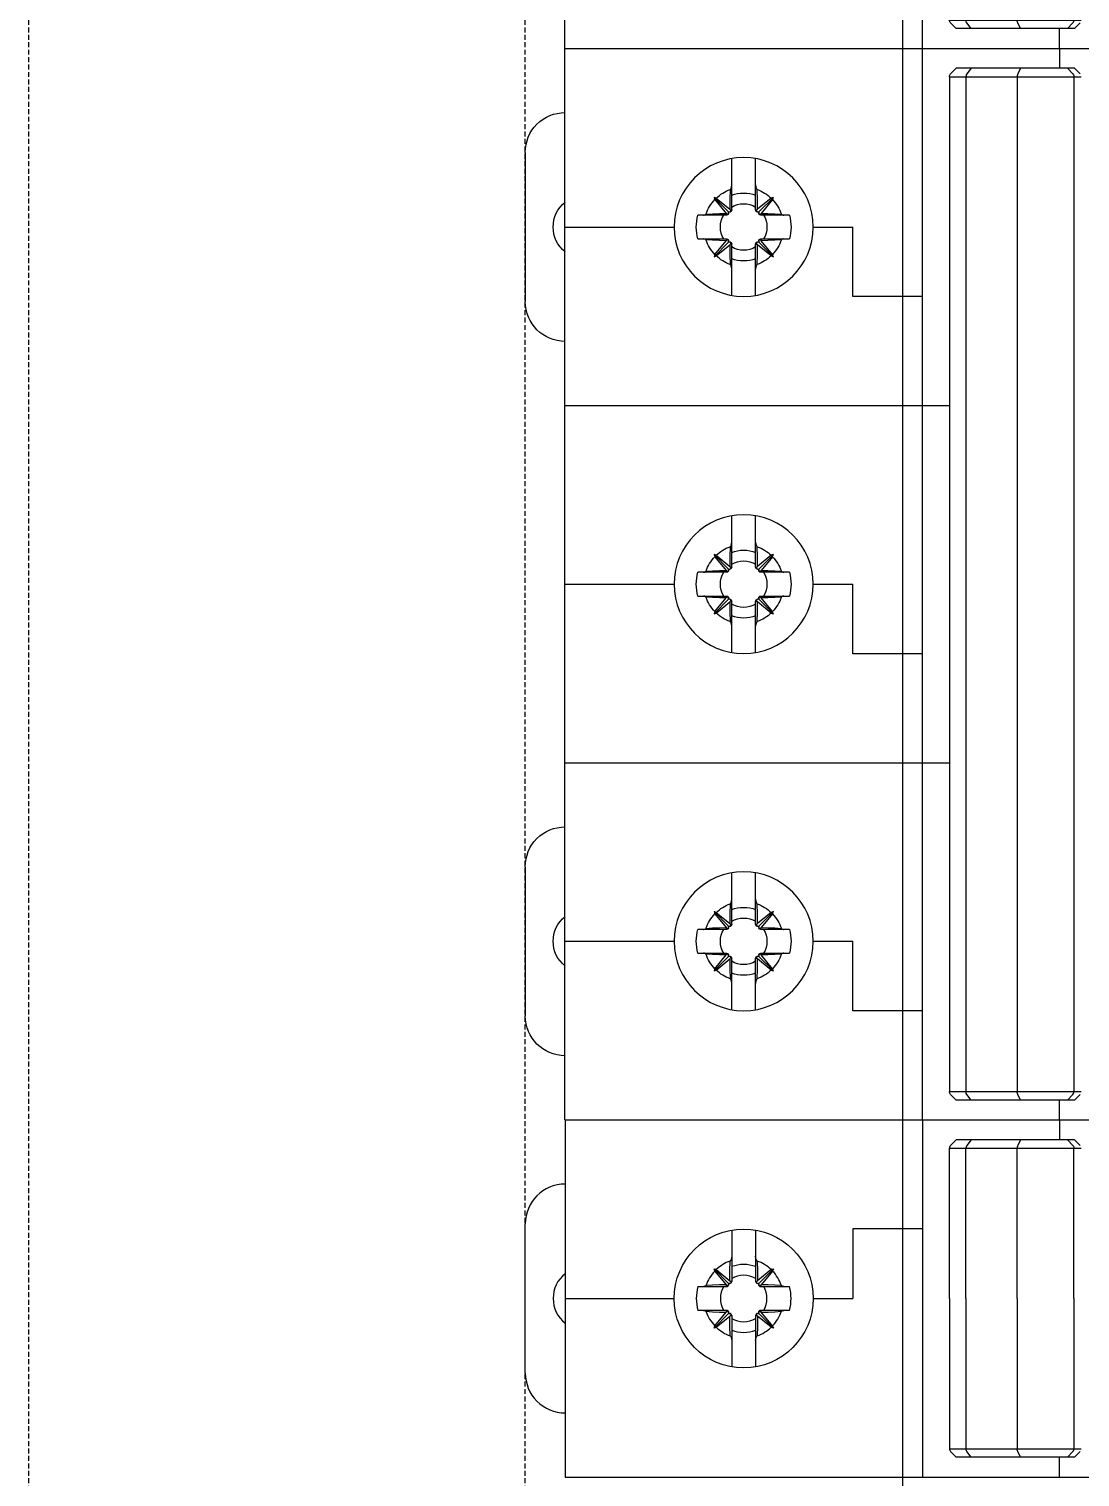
# Model space of a CAD drawing. Header units: millimetres. Extents: x 0 to 4227, y 0 to 2989.
# Drawn here: x 2784.1 to 2837, y 1089.4 to 1162.4 of the extents above; entities that cross this region are included whole.
import ezdxf

# ---------------------------------------------------------------- set-up
doc = ezdxf.new("R2010")
doc.units = ezdxf.units.MM
doc.linetypes.add('DASHED', pattern=[0.75, 0.5, -0.25])
for name, color, linetype in [('ALPHA', 255, 'Continuous'), ('DI', 2, 'Continuous'), ('THIET BI', 2, 'Continuous')]:
    doc.layers.add(name, color=color, linetype=linetype)

# ---------------------------------------------------------------- blocks, each defined once
blk = doc.blocks.new('3P')
at = {"layer": 'ALPHA'}
for p, q in [((66317.73, 526.242), (66317.73, 607.242)), ((66371.73, 526.242), (66371.73, 607.242)), ((66319.013, 552.184), (66318.73, 551.9)), ((66318.73, 551.9), (66318.73, 545.948)), ((66318.73, 551.55), (66319.013, 551.822)), ((66319.013, 551.822), (66319.055, 551.853)), ((66319.055, 551.853), (66319.103, 551.872)), ((66319.103, 551.872), (66319.155, 551.879)), ((66319.155, 545.606), (66319.155, 552.242)), ((66370.304, 551.879), (66319.155, 551.879)), ((66370.304, 545.606), (66370.304, 552.242)), ((66370.356, 551.872), (66370.304, 551.879)), ((66370.404, 551.853), (66370.356, 551.872)), ((66370.446, 551.822), (66370.404, 551.853)), ((66370.446, 552.184), (66370.73, 551.9)), ((66370.73, 551.55), (66370.446, 551.822)), ((66370.73, 551.9), (66370.73, 545.948)), ((66317.73, 551.142), (66318.693, 551.142)), ((66371.73, 551.142), (66370.766, 551.142)), ((66318.73, 549.178), (66319.013, 549.046)), ((66319.013, 549.046), (66319.055, 549.031)), ((66319.055, 549.031), (66319.103, 549.022)), ((66319.103, 549.022), (66319.155, 549.019)), ((66370.304, 549.019), (66319.155, 549.019)), ((66370.356, 549.022), (66370.304, 549.019)), ((66370.404, 549.031), (66370.356, 549.022)), ((66370.446, 549.046), (66370.404, 549.031)), ((66370.73, 549.178), (66370.446, 549.046)), ((66318.73, 546.694), (66319.013, 546.481)), ((66370.73, 546.694), (66370.446, 546.481)), ((66319.013, 545.665), (66318.73, 545.948)), ((66319.013, 546.481), (66319.055, 546.457)), ((66319.055, 546.457), (66319.103, 546.442)), ((66319.103, 546.442), (66319.155, 546.437)), ((66370.304, 546.437), (66319.155, 546.437)), ((66370.356, 546.442), (66370.304, 546.437)), ((66370.404, 546.457), (66370.356, 546.442)), ((66370.446, 546.481), (66370.404, 546.457)), ((66370.446, 545.665), (66370.73, 545.948)), ((66370.304, 545.606), (66319.155, 545.606)), ((66335.73, 526.242), (66335.73, 545.606)), ((66335.73, 526.242), (66335.73, 545.606)), ((66353.73, 526.242), (66353.73, 545.606)), ((66353.73, 526.242), (66353.73, 545.606)), ((66353.73, 526.242), (66353.73, 545.606)), ((66317.73, 544.242), (66335.73, 544.242)), ((66323.22, 544.242), (66323.22, 540.733)), ((66323.22, 544.242), (66326.73, 544.242)), ((66335.73, 544.242), (66353.73, 544.242)), ((66341.22, 544.242), (66344.73, 544.242)), ((66341.22, 544.242), (66341.22, 540.733)), ((66353.73, 544.242), (66371.73, 544.242)), ((66359.22, 544.242), (66359.22, 540.733)), ((66359.22, 544.242), (66362.73, 544.242)), ((66323.22, 540.733), (66326.73, 540.733)), ((66326.73, 538.742), (66326.73, 540.733)), ((66341.22, 540.733), (66344.73, 540.733)), ((66344.73, 538.742), (66344.73, 540.733)), ((66359.22, 540.733), (66362.73, 540.733)), ((66362.73, 538.742), (66362.73, 540.733)), ((66326.089, 537.147), (66326.081, 537.142)), ((66326.096, 537.154), (66326.089, 537.147)), ((66326.103, 537.163), (66326.096, 537.154)), ((66326.108, 537.173), (66326.103, 537.163)), ((66326.113, 537.185), (66326.108, 537.173)), ((66326.118, 537.198), (66326.113, 537.185)), ((66326.122, 537.212), (66326.118, 537.198)), ((66326.125, 537.227), (66326.122, 537.212)), ((66326.127, 537.244), (66326.125, 537.227)), ((66326.128, 537.263), (66326.127, 537.244)), ((66326.128, 536.1), (66326.128, 537.552)), ((66327.331, 537.552), (66327.331, 536.1)), ((66327.332, 537.242), (66327.331, 537.263)), ((66327.335, 537.224), (66327.332, 537.242)), ((66327.339, 537.207), (66327.335, 537.224)), ((66327.343, 537.192), (66327.339, 537.207)), ((66327.349, 537.178), (66327.343, 537.192)), ((66327.355, 537.166), (66327.349, 537.178)), ((66327.362, 537.156), (66327.355, 537.166)), ((66327.369, 537.147), (66327.362, 537.156)), ((66327.379, 537.142), (66327.369, 537.147)), ((66344.089, 537.147), (66344.081, 537.142)), ((66344.096, 537.154), (66344.089, 537.147)), ((66344.103, 537.163), (66344.096, 537.154)), ((66344.108, 537.173), (66344.103, 537.163)), ((66344.113, 537.185), (66344.108, 537.173)), ((66344.118, 537.198), (66344.113, 537.185)), ((66344.122, 537.212), (66344.118, 537.198)), ((66344.125, 537.227), (66344.122, 537.212)), ((66344.127, 537.244), (66344.125, 537.227)), ((66344.128, 537.263), (66344.127, 537.244)), ((66344.128, 536.1), (66344.128, 537.552)), ((66345.331, 537.552), (66345.331, 536.1)), ((66345.332, 537.242), (66345.331, 537.263)), ((66345.335, 537.224), (66345.332, 537.242)), ((66345.339, 537.207), (66345.335, 537.224)), ((66345.343, 537.192), (66345.339, 537.207)), ((66345.349, 537.178), (66345.343, 537.192)), ((66345.355, 537.166), (66345.349, 537.178)), ((66345.362, 537.156), (66345.355, 537.166)), ((66345.369, 537.147), (66345.362, 537.156)), ((66345.379, 537.142), (66345.369, 537.147)), ((66362.089, 537.147), (66362.081, 537.142)), ((66362.096, 537.154), (66362.089, 537.147)), ((66362.103, 537.163), (66362.096, 537.154)), ((66362.108, 537.173), (66362.103, 537.163)), ((66362.113, 537.185), (66362.108, 537.173)), ((66362.118, 537.198), (66362.113, 537.185)), ((66362.122, 537.212), (66362.118, 537.198)), ((66362.125, 537.227), (66362.122, 537.212)), ((66362.127, 537.244), (66362.125, 537.227)), ((66362.128, 537.263), (66362.127, 537.244)), ((66362.128, 536.1), (66362.128, 537.552)), ((66363.331, 537.552), (66363.331, 536.1)), ((66363.332, 537.242), (66363.331, 537.263)), ((66363.335, 537.224), (66363.332, 537.242)), ((66363.339, 537.207), (66363.335, 537.224)), ((66363.343, 537.192), (66363.339, 537.207)), ((66363.349, 537.178), (66363.343, 537.192)), ((66363.355, 537.166), (66363.349, 537.178)), ((66363.362, 537.156), (66363.355, 537.166)), ((66363.369, 537.147), (66363.362, 537.156)), ((66363.379, 537.142), (66363.369, 537.147)), ((66325.255, 536.681), (66325.235, 536.737)), ((66325.235, 536.737), (66325.291, 536.717)), ((66325.235, 536.737), (66325.972, 536)), ((66325.275, 536.626), (66325.255, 536.681)), ((66325.275, 536.626), (66325.839, 535.937)), ((66325.291, 536.717), (66325.346, 536.697)), ((66325.346, 536.697), (66326.04, 536.129)), ((66326.045, 536.467), (66326.04, 536.129)), ((66326.059, 536.805), (66326.045, 536.467)), ((66326.081, 537.142), (66326.059, 536.805)), ((66327.401, 536.805), (66327.379, 537.142)), ((66327.414, 536.467), (66327.401, 536.805)), ((66327.419, 536.129), (66327.414, 536.467)), ((66328.113, 536.697), (66327.419, 536.129)), ((66328.224, 536.737), (66327.487, 536)), ((66328.184, 536.626), (66327.621, 535.937)), ((66328.113, 536.697), (66328.168, 536.717)), ((66328.168, 536.717), (66328.224, 536.737)), ((66328.204, 536.681), (66328.184, 536.626)), ((66328.224, 536.737), (66328.204, 536.681)), ((66343.235, 536.737), (66343.972, 536)), ((66343.235, 536.737), (66343.291, 536.717)), ((66343.255, 536.681), (66343.235, 536.737)), ((66343.275, 536.626), (66343.255, 536.681)), ((66343.275, 536.626), (66343.839, 535.937)), ((66343.291, 536.717), (66343.346, 536.697)), ((66343.346, 536.697), (66344.04, 536.129)), ((66344.045, 536.467), (66344.04, 536.129)), ((66344.059, 536.805), (66344.045, 536.467)), ((66344.081, 537.142), (66344.059, 536.805)), ((66345.401, 536.805), (66345.379, 537.142)), ((66345.414, 536.467), (66345.401, 536.805)), ((66345.419, 536.129), (66345.414, 536.467)), ((66346.113, 536.697), (66345.419, 536.129)), ((66346.224, 536.737), (66345.487, 536)), ((66346.184, 536.626), (66345.621, 535.937)), ((66346.113, 536.697), (66346.168, 536.717)), ((66346.168, 536.717), (66346.224, 536.737)), ((66346.204, 536.681), (66346.184, 536.626)), ((66346.224, 536.737), (66346.204, 536.681)), ((66361.255, 536.681), (66361.235, 536.737)), ((66361.235, 536.737), (66361.291, 536.717)), ((66361.235, 536.737), (66361.972, 536)), ((66361.275, 536.626), (66361.255, 536.681)), ((66361.275, 536.626), (66361.839, 535.937)), ((66361.291, 536.717), (66361.346, 536.697)), ((66361.346, 536.697), (66362.04, 536.129)), ((66362.045, 536.467), (66362.04, 536.129)), ((66362.059, 536.805), (66362.045, 536.467)), ((66362.081, 537.142), (66362.059, 536.805)), ((66363.401, 536.805), (66363.379, 537.142)), ((66363.414, 536.467), (66363.401, 536.805)), ((66363.419, 536.129), (66363.414, 536.467)), ((66364.113, 536.697), (66363.419, 536.129)), ((66364.224, 536.737), (66363.487, 536)), ((66364.184, 536.626), (66363.621, 535.937)), ((66364.113, 536.697), (66364.168, 536.717)), ((66364.168, 536.717), (66364.224, 536.737)), ((66364.204, 536.681), (66364.184, 536.626)), ((66364.224, 536.737), (66364.204, 536.681)), ((66323.282, 535.844), (66325.872, 535.844)), ((66324.641, 535.845), (66324.607, 535.844)), ((66324.672, 535.848), (66324.641, 535.845)), ((66324.7, 535.853), (66324.672, 535.848)), ((66324.725, 535.859), (66324.7, 535.853)), ((66324.748, 535.865), (66324.725, 535.859)), ((66324.769, 535.873), (66324.748, 535.865)), ((66324.789, 535.881), (66324.769, 535.873)), ((66324.807, 535.89), (66324.789, 535.881)), ((66324.822, 535.901), (66324.807, 535.89)), ((66324.834, 535.912), (66324.822, 535.901)), ((66324.842, 535.926), (66324.834, 535.912)), ((66324.842, 535.926), (66325.34, 535.934)), ((66325.34, 535.934), (66325.839, 535.937)), ((66325.854, 535.921), (66325.839, 535.937)), ((66325.872, 535.906), (66325.854, 535.921)), ((66325.893, 535.893), (66325.872, 535.906)), ((66325.872, 535.844), (66325.872, 535.906)), ((66325.919, 535.887), (66325.893, 535.893)), ((66325.943, 535.891), (66325.919, 535.887)), ((66325.961, 535.906), (66325.943, 535.891)), ((66325.971, 535.93), (66325.961, 535.906)), ((66326.028, 536), (66325.972, 536)), ((66325.972, 536), (66325.972, 535.944)), ((66326.04, 536.129), (66326.054, 536.116)), ((66326.068, 536.012), (66326.044, 536.001)), ((66326.054, 536.116), (66326.068, 536.1)), ((66326.068, 536.1), (66326.081, 536.079)), ((66326.128, 536.1), (66326.068, 536.1)), ((66326.083, 536.031), (66326.068, 536.012)), ((66326.081, 536.079), (66326.087, 536.055)), ((66326.087, 536.055), (66326.083, 536.031)), ((66327.331, 536.1), (66327.391, 536.1)), ((66327.373, 536.056), (66327.379, 536.08)), ((66327.376, 536.032), (66327.373, 536.056)), ((66327.39, 536.012), (66327.376, 536.032)), ((66327.379, 536.08), (66327.391, 536.1)), ((66327.416, 536.001), (66327.39, 536.012)), ((66327.391, 536.1), (66327.405, 536.116)), ((66327.405, 536.116), (66327.419, 536.129)), ((66327.487, 536), (66327.432, 536)), ((66327.487, 535.944), (66327.487, 536)), ((66327.498, 535.906), (66327.488, 535.93)), ((66327.517, 535.891), (66327.498, 535.906)), ((66327.54, 535.887), (66327.517, 535.891)), ((66327.566, 535.893), (66327.54, 535.887)), ((66327.588, 535.906), (66327.566, 535.893)), ((66327.606, 535.921), (66327.588, 535.906)), ((66327.588, 535.844), (66327.588, 535.906)), ((66327.588, 535.844), (66330.178, 535.844)), ((66327.621, 535.937), (66327.606, 535.921)), ((66327.621, 535.937), (66328.119, 535.934)), ((66328.119, 535.934), (66328.617, 535.926)), ((66328.625, 535.912), (66328.617, 535.926)), ((66328.638, 535.9), (66328.625, 535.912)), ((66328.652, 535.89), (66328.638, 535.9)), ((66328.67, 535.881), (66328.652, 535.89)), ((66328.69, 535.873), (66328.67, 535.881)), ((66328.711, 535.865), (66328.69, 535.873)), ((66328.734, 535.859), (66328.711, 535.865)), ((66328.759, 535.853), (66328.734, 535.859)), ((66328.787, 535.848), (66328.759, 535.853)), ((66328.818, 535.845), (66328.787, 535.848)), ((66328.853, 535.844), (66328.818, 535.845)), ((66341.282, 535.844), (66343.872, 535.844)), ((66342.641, 535.845), (66342.607, 535.844)), ((66342.672, 535.848), (66342.641, 535.845)), ((66342.7, 535.853), (66342.672, 535.848)), ((66342.725, 535.859), (66342.7, 535.853)), ((66342.748, 535.865), (66342.725, 535.859)), ((66342.769, 535.873), (66342.748, 535.865)), ((66342.789, 535.881), (66342.769, 535.873)), ((66342.807, 535.89), (66342.789, 535.881)), ((66342.822, 535.901), (66342.807, 535.89)), ((66342.834, 535.912), (66342.822, 535.901)), ((66342.842, 535.926), (66342.834, 535.912)), ((66342.842, 535.926), (66343.34, 535.934)), ((66343.34, 535.934), (66343.839, 535.937)), ((66343.854, 535.921), (66343.839, 535.937)), ((66343.872, 535.906), (66343.854, 535.921)), ((66343.872, 535.844), (66343.872, 535.906)), ((66343.893, 535.893), (66343.872, 535.906)), ((66343.919, 535.887), (66343.893, 535.893)), ((66343.943, 535.891), (66343.919, 535.887)), ((66343.961, 535.906), (66343.943, 535.891)), ((66343.971, 535.93), (66343.961, 535.906)), ((66343.972, 536), (66343.972, 535.944)), ((66344.028, 536), (66343.972, 536)), ((66344.04, 536.129), (66344.054, 536.116)), ((66344.068, 536.012), (66344.044, 536.001)), ((66344.054, 536.116), (66344.068, 536.1)), ((66344.128, 536.1), (66344.068, 536.1)), ((66344.068, 536.1), (66344.081, 536.079)), ((66344.083, 536.031), (66344.068, 536.012)), ((66344.081, 536.079), (66344.087, 536.055)), ((66344.087, 536.055), (66344.083, 536.031)), ((66345.331, 536.1), (66345.391, 536.1)), ((66345.373, 536.056), (66345.379, 536.08)), ((66345.376, 536.032), (66345.373, 536.056)), ((66345.39, 536.012), (66345.376, 536.032)), ((66345.379, 536.08), (66345.391, 536.1)), ((66345.416, 536.001), (66345.39, 536.012)), ((66345.391, 536.1), (66345.405, 536.116)), ((66345.405, 536.116), (66345.419, 536.129)), ((66345.487, 536), (66345.432, 536)), ((66345.487, 535.944), (66345.487, 536)), ((66345.498, 535.906), (66345.488, 535.93)), ((66345.517, 535.891), (66345.498, 535.906)), ((66345.54, 535.887), (66345.517, 535.891)), ((66345.566, 535.893), (66345.54, 535.887)), ((66345.588, 535.906), (66345.566, 535.893)), ((66345.606, 535.921), (66345.588, 535.906)), ((66345.588, 535.844), (66345.588, 535.906)), ((66345.588, 535.844), (66348.178, 535.844)), ((66345.621, 535.937), (66345.606, 535.921)), ((66345.621, 535.937), (66346.119, 535.934)), ((66346.119, 535.934), (66346.617, 535.926)), ((66346.625, 535.912), (66346.617, 535.926)), ((66346.638, 535.9), (66346.625, 535.912)), ((66346.652, 535.89), (66346.638, 535.9)), ((66346.67, 535.881), (66346.652, 535.89)), ((66346.69, 535.873), (66346.67, 535.881)), ((66346.711, 535.865), (66346.69, 535.873)), ((66346.734, 535.859), (66346.711, 535.865)), ((66346.759, 535.853), (66346.734, 535.859)), ((66346.787, 535.848), (66346.759, 535.853)), ((66346.818, 535.845), (66346.787, 535.848)), ((66346.853, 535.844), (66346.818, 535.845)), ((66359.282, 535.844), (66361.872, 535.844)), ((66360.641, 535.845), (66360.607, 535.844)), ((66360.672, 535.848), (66360.641, 535.845)), ((66360.7, 535.853), (66360.672, 535.848)), ((66360.725, 535.859), (66360.7, 535.853)), ((66360.748, 535.865), (66360.725, 535.859)), ((66360.769, 535.873), (66360.748, 535.865)), ((66360.789, 535.881), (66360.769, 535.873)), ((66360.807, 535.89), (66360.789, 535.881)), ((66360.822, 535.901), (66360.807, 535.89)), ((66360.834, 535.912), (66360.822, 535.901)), ((66360.842, 535.926), (66360.834, 535.912)), ((66360.842, 535.926), (66361.34, 535.934)), ((66361.34, 535.934), (66361.839, 535.937)), ((66361.854, 535.921), (66361.839, 535.937)), ((66361.872, 535.906), (66361.854, 535.921)), ((66361.893, 535.893), (66361.872, 535.906)), ((66361.872, 535.844), (66361.872, 535.906)), ((66361.919, 535.887), (66361.893, 535.893)), ((66361.943, 535.891), (66361.919, 535.887)), ((66361.961, 535.906), (66361.943, 535.891)), ((66361.971, 535.93), (66361.961, 535.906)), ((66362.028, 536), (66361.972, 536)), ((66361.972, 536), (66361.972, 535.944)), ((66362.04, 536.129), (66362.054, 536.116)), ((66362.068, 536.012), (66362.044, 536.001)), ((66362.054, 536.116), (66362.068, 536.1)), ((66362.068, 536.1), (66362.081, 536.079)), ((66362.128, 536.1), (66362.068, 536.1)), ((66362.083, 536.031), (66362.068, 536.012)), ((66362.081, 536.079), (66362.087, 536.055)), ((66362.087, 536.055), (66362.083, 536.031)), ((66363.331, 536.1), (66363.391, 536.1)), ((66363.373, 536.056), (66363.379, 536.08)), ((66363.376, 536.032), (66363.373, 536.056)), ((66363.39, 536.012), (66363.376, 536.032)), ((66363.379, 536.08), (66363.391, 536.1)), ((66363.416, 536.001), (66363.39, 536.012)), ((66363.391, 536.1), (66363.405, 536.116)), ((66363.405, 536.116), (66363.419, 536.129)), ((66363.487, 536), (66363.432, 536)), ((66363.487, 535.944), (66363.487, 536)), ((66363.498, 535.906), (66363.488, 535.93)), ((66363.517, 535.891), (66363.498, 535.906)), ((66363.54, 535.887), (66363.517, 535.891)), ((66363.566, 535.893), (66363.54, 535.887)), ((66363.588, 535.906), (66363.566, 535.893)), ((66363.606, 535.921), (66363.588, 535.906)), ((66363.588, 535.844), (66363.588, 535.906)), ((66363.588, 535.844), (66366.178, 535.844)), ((66363.621, 535.937), (66363.606, 535.921)), ((66363.621, 535.937), (66364.119, 535.934)), ((66364.119, 535.934), (66364.617, 535.926)), ((66364.625, 535.912), (66364.617, 535.926)), ((66364.638, 535.9), (66364.625, 535.912)), ((66364.652, 535.89), (66364.638, 535.9)), ((66364.67, 535.881), (66364.652, 535.89)), ((66364.69, 535.873), (66364.67, 535.881)), ((66364.711, 535.865), (66364.69, 535.873)), ((66364.734, 535.859), (66364.711, 535.865)), ((66364.759, 535.853), (66364.734, 535.859)), ((66364.787, 535.848), (66364.759, 535.853)), ((66364.818, 535.845), (66364.787, 535.848)), ((66364.853, 535.844), (66364.818, 535.845)), ((66323.282, 534.641), (66325.872, 534.641)), ((66324.607, 534.641), (66324.641, 534.639)), ((66324.641, 534.639), (66324.672, 534.636)), ((66324.672, 534.636), (66324.7, 534.632)), ((66324.7, 534.632), (66324.725, 534.626)), ((66324.725, 534.626), (66324.748, 534.619)), ((66324.748, 534.619), (66324.77, 534.612)), ((66324.77, 534.612), (66324.789, 534.604)), ((66324.789, 534.604), (66324.807, 534.594)), ((66324.807, 534.594), (66324.822, 534.584)), ((66324.822, 534.584), (66324.834, 534.572)), ((66324.834, 534.572), (66324.842, 534.559)), ((66325.34, 534.55), (66324.842, 534.559)), ((66325.235, 533.748), (66325.972, 534.485)), ((66325.275, 533.859), (66325.839, 534.547)), ((66325.839, 534.547), (66325.34, 534.55)), ((66325.346, 533.788), (66326.04, 534.356)), ((66325.839, 534.547), (66325.854, 534.563)), ((66325.854, 534.563), (66325.872, 534.579)), ((66325.872, 534.641), (66325.872, 534.579)), ((66325.872, 534.579), (66325.894, 534.592)), ((66325.894, 534.592), (66325.919, 534.598)), ((66325.919, 534.598), (66325.943, 534.594)), ((66325.943, 534.594), (66325.962, 534.579)), ((66325.962, 534.579), (66325.971, 534.554)), ((66325.972, 534.54), (66325.972, 534.485)), ((66325.972, 534.485), (66326.028, 534.485)), ((66326.054, 534.369), (66326.04, 534.356)), ((66326.04, 534.356), (66326.045, 534.017)), ((66326.044, 534.483), (66326.069, 534.473)), ((66326.068, 534.384), (66326.054, 534.369)), ((66326.08, 534.405), (66326.068, 534.384)), ((66326.128, 534.384), (66326.068, 534.384)), ((66326.069, 534.473), (66326.083, 534.453)), ((66326.087, 534.429), (66326.08, 534.405)), ((66326.083, 534.453), (66326.087, 534.429)), ((66326.128, 532.933), (66326.128, 534.384)), ((66327.331, 534.384), (66327.331, 532.933)), ((66327.331, 534.384), (66327.391, 534.384)), ((66327.373, 534.43), (66327.376, 534.453)), ((66327.379, 534.405), (66327.373, 534.43)), ((66327.376, 534.453), (66327.391, 534.473)), ((66327.391, 534.384), (66327.379, 534.405)), ((66327.391, 534.473), (66327.416, 534.483)), ((66327.405, 534.369), (66327.391, 534.384)), ((66327.419, 534.356), (66327.405, 534.369)), ((66327.414, 534.017), (66327.419, 534.356)), ((66328.113, 533.788), (66327.419, 534.356)), ((66327.432, 534.485), (66327.487, 534.485)), ((66327.487, 534.485), (66327.487, 534.54)), ((66328.224, 533.748), (66327.487, 534.485)), ((66327.488, 534.554), (66327.498, 534.579)), ((66327.498, 534.579), (66327.517, 534.594)), ((66327.517, 534.594), (66327.541, 534.598)), ((66327.541, 534.598), (66327.566, 534.592)), ((66327.566, 534.592), (66327.588, 534.579)), ((66327.588, 534.641), (66330.178, 534.641)), ((66327.588, 534.579), (66327.588, 534.641)), ((66327.588, 534.579), (66327.606, 534.563)), ((66327.606, 534.563), (66327.621, 534.547)), ((66328.119, 534.55), (66327.621, 534.547)), ((66328.184, 533.859), (66327.621, 534.547)), ((66328.617, 534.559), (66328.119, 534.55)), ((66328.617, 534.559), (66328.625, 534.572)), ((66328.625, 534.572), (66328.637, 534.584)), ((66328.637, 534.584), (66328.652, 534.594)), ((66328.652, 534.594), (66328.67, 534.604)), ((66328.67, 534.604), (66328.69, 534.612)), ((66328.69, 534.612), (66328.711, 534.62)), ((66328.711, 534.62), (66328.734, 534.626)), ((66328.734, 534.626), (66328.76, 534.632)), ((66328.76, 534.632), (66328.788, 534.636)), ((66328.788, 534.636), (66328.819, 534.639)), ((66328.819, 534.639), (66328.853, 534.641)), ((66341.282, 534.641), (66343.872, 534.641)), ((66342.607, 534.641), (66342.641, 534.639)), ((66342.641, 534.639), (66342.672, 534.636)), ((66342.672, 534.636), (66342.7, 534.632)), ((66342.7, 534.632), (66342.725, 534.626)), ((66342.725, 534.626), (66342.748, 534.619)), ((66342.748, 534.619), (66342.77, 534.612)), ((66342.77, 534.612), (66342.789, 534.604)), ((66342.789, 534.604), (66342.807, 534.594)), ((66342.807, 534.594), (66342.822, 534.584)), ((66342.822, 534.584), (66342.834, 534.572)), ((66342.834, 534.572), (66342.842, 534.559)), ((66343.34, 534.55), (66342.842, 534.559)), ((66343.235, 533.748), (66343.972, 534.485)), ((66343.275, 533.859), (66343.839, 534.547)), ((66343.839, 534.547), (66343.34, 534.55)), ((66343.346, 533.788), (66344.04, 534.356)), ((66343.839, 534.547), (66343.854, 534.563)), ((66343.854, 534.563), (66343.872, 534.579)), ((66343.872, 534.641), (66343.872, 534.579)), ((66343.872, 534.579), (66343.894, 534.592)), ((66343.894, 534.592), (66343.919, 534.598)), ((66343.919, 534.598), (66343.943, 534.594)), ((66343.943, 534.594), (66343.962, 534.579)), ((66343.962, 534.579), (66343.971, 534.554)), ((66343.972, 534.54), (66343.972, 534.485)), ((66343.972, 534.485), (66344.028, 534.485)), ((66344.054, 534.369), (66344.04, 534.356)), ((66344.04, 534.356), (66344.045, 534.017)), ((66344.044, 534.483), (66344.069, 534.473)), ((66344.068, 534.384), (66344.054, 534.369)), ((66344.08, 534.405), (66344.068, 534.384)), ((66344.128, 534.384), (66344.068, 534.384)), ((66344.069, 534.473), (66344.083, 534.453)), ((66344.087, 534.429), (66344.08, 534.405)), ((66344.083, 534.453), (66344.087, 534.429)), ((66344.128, 532.933), (66344.128, 534.384)), ((66345.331, 534.384), (66345.391, 534.384)), ((66345.331, 534.384), (66345.331, 532.933)), ((66345.373, 534.43), (66345.376, 534.453)), ((66345.379, 534.405), (66345.373, 534.43)), ((66345.376, 534.453), (66345.391, 534.473)), ((66345.391, 534.384), (66345.379, 534.405)), ((66345.391, 534.473), (66345.416, 534.483)), ((66345.405, 534.369), (66345.391, 534.384)), ((66345.419, 534.356), (66345.405, 534.369)), ((66345.414, 534.017), (66345.419, 534.356)), ((66346.113, 533.788), (66345.419, 534.356)), ((66345.432, 534.485), (66345.487, 534.485)), ((66345.487, 534.485), (66345.487, 534.54)), ((66346.224, 533.748), (66345.487, 534.485)), ((66345.488, 534.554), (66345.498, 534.579)), ((66345.498, 534.579), (66345.517, 534.594)), ((66345.517, 534.594), (66345.541, 534.598)), ((66345.541, 534.598), (66345.566, 534.592)), ((66345.566, 534.592), (66345.588, 534.579)), ((66345.588, 534.579), (66345.588, 534.641)), ((66345.588, 534.641), (66348.178, 534.641)), ((66345.588, 534.579), (66345.606, 534.563)), ((66345.606, 534.563), (66345.621, 534.547)), ((66346.119, 534.55), (66345.621, 534.547)), ((66346.184, 533.859), (66345.621, 534.547)), ((66346.617, 534.559), (66346.119, 534.55)), ((66346.617, 534.559), (66346.625, 534.572)), ((66346.625, 534.572), (66346.637, 534.584)), ((66346.637, 534.584), (66346.652, 534.594)), ((66346.652, 534.594), (66346.67, 534.604)), ((66346.67, 534.604), (66346.69, 534.612)), ((66346.69, 534.612), (66346.711, 534.62)), ((66346.711, 534.62), (66346.734, 534.626)), ((66346.734, 534.626), (66346.76, 534.632)), ((66346.76, 534.632), (66346.788, 534.636)), ((66346.788, 534.636), (66346.819, 534.639)), ((66346.819, 534.639), (66346.853, 534.641)), ((66359.282, 534.641), (66361.872, 534.641)), ((66360.607, 534.641), (66360.641, 534.639)), ((66360.641, 534.639), (66360.672, 534.636)), ((66360.672, 534.636), (66360.7, 534.632)), ((66360.7, 534.632), (66360.725, 534.626)), ((66360.725, 534.626), (66360.748, 534.619)), ((66360.748, 534.619), (66360.77, 534.612)), ((66360.77, 534.612), (66360.789, 534.604)), ((66360.789, 534.604), (66360.807, 534.594)), ((66360.807, 534.594), (66360.822, 534.584)), ((66360.822, 534.584), (66360.834, 534.572)), ((66360.834, 534.572), (66360.842, 534.559)), ((66361.34, 534.55), (66360.842, 534.559)), ((66361.235, 533.748), (66361.972, 534.485)), ((66361.275, 533.859), (66361.839, 534.547)), ((66361.839, 534.547), (66361.34, 534.55)), ((66361.346, 533.788), (66362.04, 534.356)), ((66361.839, 534.547), (66361.854, 534.563)), ((66361.854, 534.563), (66361.872, 534.579)), ((66361.872, 534.641), (66361.872, 534.579)), ((66361.872, 534.579), (66361.894, 534.592)), ((66361.894, 534.592), (66361.919, 534.598)), ((66361.919, 534.598), (66361.943, 534.594)), ((66361.943, 534.594), (66361.962, 534.579)), ((66361.962, 534.579), (66361.971, 534.554)), ((66361.972, 534.54), (66361.972, 534.485)), ((66361.972, 534.485), (66362.028, 534.485)), ((66362.054, 534.369), (66362.04, 534.356)), ((66362.04, 534.356), (66362.045, 534.017)), ((66362.044, 534.483), (66362.069, 534.473)), ((66362.068, 534.384), (66362.054, 534.369)), ((66362.08, 534.405), (66362.068, 534.384)), ((66362.128, 534.384), (66362.068, 534.384)), ((66362.069, 534.473), (66362.083, 534.453)), ((66362.087, 534.429), (66362.08, 534.405)), ((66362.083, 534.453), (66362.087, 534.429)), ((66362.128, 532.933), (66362.128, 534.384)), ((66363.331, 534.384), (66363.331, 532.933)), ((66363.331, 534.384), (66363.391, 534.384)), ((66363.373, 534.43), (66363.376, 534.453)), ((66363.379, 534.405), (66363.373, 534.43)), ((66363.376, 534.453), (66363.391, 534.473)), ((66363.391, 534.384), (66363.379, 534.405)), ((66363.391, 534.473), (66363.416, 534.483)), ((66363.405, 534.369), (66363.391, 534.384)), ((66363.419, 534.356), (66363.405, 534.369)), ((66363.414, 534.017), (66363.419, 534.356)), ((66364.113, 533.788), (66363.419, 534.356)), ((66363.432, 534.485), (66363.487, 534.485)), ((66363.487, 534.485), (66363.487, 534.54)), ((66364.224, 533.748), (66363.487, 534.485)), ((66363.488, 534.554), (66363.498, 534.579)), ((66363.498, 534.579), (66363.517, 534.594)), ((66363.517, 534.594), (66363.541, 534.598)), ((66363.541, 534.598), (66363.566, 534.592)), ((66363.566, 534.592), (66363.588, 534.579)), ((66363.588, 534.641), (66366.178, 534.641)), ((66363.588, 534.579), (66363.588, 534.641)), ((66363.588, 534.579), (66363.606, 534.563)), ((66363.606, 534.563), (66363.621, 534.547)), ((66364.119, 534.55), (66363.621, 534.547)), ((66364.184, 533.859), (66363.621, 534.547)), ((66364.617, 534.559), (66364.119, 534.55)), ((66364.617, 534.559), (66364.625, 534.572)), ((66364.625, 534.572), (66364.637, 534.584)), ((66364.637, 534.584), (66364.652, 534.594)), ((66364.652, 534.594), (66364.67, 534.604)), ((66364.67, 534.604), (66364.69, 534.612)), ((66364.69, 534.612), (66364.711, 534.62)), ((66364.711, 534.62), (66364.734, 534.626)), ((66364.734, 534.626), (66364.76, 534.632)), ((66364.76, 534.632), (66364.788, 534.636)), ((66364.788, 534.636), (66364.819, 534.639)), ((66364.819, 534.639), (66364.853, 534.641)), ((66325.235, 533.748), (66325.255, 533.804)), ((66325.291, 533.768), (66325.235, 533.748)), ((66325.255, 533.804), (66325.275, 533.859)), ((66325.346, 533.788), (66325.291, 533.768)), ((66326.045, 534.017), (66326.059, 533.68)), ((66326.059, 533.68), (66326.081, 533.343)), ((66327.379, 533.343), (66327.401, 533.68)), ((66327.401, 533.68), (66327.414, 534.017)), ((66328.168, 533.768), (66328.113, 533.788)), ((66328.224, 533.748), (66328.168, 533.768)), ((66328.184, 533.859), (66328.204, 533.804)), ((66328.204, 533.804), (66328.224, 533.748)), ((66343.235, 533.748), (66343.255, 533.804)), ((66343.291, 533.768), (66343.235, 533.748)), ((66343.255, 533.804), (66343.275, 533.859)), ((66343.346, 533.788), (66343.291, 533.768)), ((66344.045, 534.017), (66344.059, 533.68)), ((66344.059, 533.68), (66344.081, 533.343)), ((66345.379, 533.343), (66345.401, 533.68)), ((66345.401, 533.68), (66345.414, 534.017)), ((66346.168, 533.768), (66346.113, 533.788)), ((66346.224, 533.748), (66346.168, 533.768)), ((66346.184, 533.859), (66346.204, 533.804)), ((66346.204, 533.804), (66346.224, 533.748)), ((66361.235, 533.748), (66361.255, 533.804)), ((66361.291, 533.768), (66361.235, 533.748)), ((66361.255, 533.804), (66361.275, 533.859)), ((66361.346, 533.788), (66361.291, 533.768)), ((66362.045, 534.017), (66362.059, 533.68)), ((66362.059, 533.68), (66362.081, 533.343)), ((66363.379, 533.343), (66363.401, 533.68)), ((66363.401, 533.68), (66363.414, 534.017)), ((66364.168, 533.768), (66364.113, 533.788)), ((66364.224, 533.748), (66364.168, 533.768)), ((66364.184, 533.859), (66364.204, 533.804)), ((66364.204, 533.804), (66364.224, 533.748)), ((66326.081, 533.343), (66326.09, 533.337)), ((66326.09, 533.337), (66326.098, 533.329)), ((66326.098, 533.329), (66326.105, 533.318)), ((66326.105, 533.318), (66326.111, 533.306)), ((66326.111, 533.306), (66326.116, 533.293)), ((66326.116, 533.293), (66326.121, 533.278)), ((66326.121, 533.278), (66326.124, 533.261)), ((66326.124, 533.261), (66326.127, 533.242)), ((66326.127, 533.242), (66326.128, 533.222)), ((66327.331, 533.222), (66327.332, 533.24)), ((66327.332, 533.24), (66327.334, 533.257)), ((66327.334, 533.257), (66327.338, 533.273)), ((66327.338, 533.273), (66327.342, 533.287)), ((66327.342, 533.287), (66327.346, 533.3)), ((66327.346, 533.3), (66327.351, 533.311)), ((66327.351, 533.311), (66327.357, 533.322)), ((66327.357, 533.322), (66327.363, 533.33)), ((66327.363, 533.33), (66327.37, 533.338)), ((66327.37, 533.338), (66327.379, 533.343)), ((66344.081, 533.343), (66344.09, 533.337)), ((66344.09, 533.337), (66344.098, 533.329)), ((66344.098, 533.329), (66344.105, 533.318)), ((66344.105, 533.318), (66344.111, 533.306)), ((66344.111, 533.306), (66344.116, 533.293)), ((66344.116, 533.293), (66344.121, 533.278)), ((66344.121, 533.278), (66344.124, 533.261)), ((66344.124, 533.261), (66344.127, 533.242)), ((66344.127, 533.242), (66344.128, 533.222)), ((66345.331, 533.222), (66345.332, 533.24)), ((66345.332, 533.24), (66345.334, 533.257)), ((66345.334, 533.257), (66345.338, 533.273)), ((66345.338, 533.273), (66345.342, 533.287)), ((66345.342, 533.287), (66345.346, 533.3)), ((66345.346, 533.3), (66345.351, 533.311)), ((66345.351, 533.311), (66345.357, 533.322)), ((66345.357, 533.322), (66345.363, 533.33)), ((66345.363, 533.33), (66345.37, 533.338)), ((66345.37, 533.338), (66345.379, 533.343)), ((66362.081, 533.343), (66362.09, 533.337)), ((66362.09, 533.337), (66362.098, 533.329)), ((66362.098, 533.329), (66362.105, 533.318)), ((66362.105, 533.318), (66362.111, 533.306)), ((66362.111, 533.306), (66362.116, 533.293)), ((66362.116, 533.293), (66362.121, 533.278)), ((66362.121, 533.278), (66362.124, 533.261)), ((66362.124, 533.261), (66362.127, 533.242)), ((66362.127, 533.242), (66362.128, 533.222)), ((66363.331, 533.222), (66363.332, 533.24)), ((66363.332, 533.24), (66363.334, 533.257)), ((66363.334, 533.257), (66363.338, 533.273)), ((66363.338, 533.273), (66363.342, 533.287)), ((66363.342, 533.287), (66363.346, 533.3)), ((66363.346, 533.3), (66363.351, 533.311)), ((66363.351, 533.311), (66363.357, 533.322)), ((66363.357, 533.322), (66363.363, 533.33)), ((66363.363, 533.33), (66363.37, 533.338)), ((66363.37, 533.338), (66363.379, 533.343)), ((66326.73, 526.242), (66326.73, 531.742)), ((66344.73, 526.242), (66344.73, 531.742)), ((66362.73, 526.242), (66362.73, 531.742)), ((66317.73, 526.242), (66335.73, 526.242)), ((66335.73, 526.242), (66353.73, 526.242)), ((66353.73, 526.242), (66371.73, 526.242)), ((66330.49, 524.242), (66322.969, 524.242)), ((66366.49, 524.242), (66358.969, 524.242))]:
    blk.add_line(p, q, dxfattribs=at)
for centre in [(66326.73, 535.242), (66344.73, 535.242), (66362.73, 535.242)]:
    blk.add_circle(centre, 3.5, dxfattribs=at)
for centre, radius, start, end in [((66319.155, 545.807), 0.201, 225, 270), ((66370.304, 545.807), 0.201, 270, 315), ((66326.73, 535.242), 2.386, 75.39732, 104.60268), ((66344.73, 535.242), 2.386, 75.39732, 104.60268), ((66362.73, 535.242), 2.386, 75.39732, 104.60268), ((66326.73, 535.242), 2.007, 136.42762, 160.09277), ((66326.73, 535.242), 2.007, 108.86192, 133.57238), ((66326.73, 535.242), 2.007, 46.42762, 71.13808), ((66326.73, 535.242), 2.007, 19.90723, 43.57238), ((66344.73, 535.242), 2.007, 136.42762, 160.09277), ((66344.73, 535.242), 2.007, 108.86192, 133.57238), ((66344.73, 535.242), 2.007, 46.42762, 71.13808), ((66344.73, 535.242), 2.007, 19.90723, 43.57238), ((66362.73, 535.242), 2.007, 136.42762, 160.09277), ((66362.73, 535.242), 2.007, 108.86192, 133.57238), ((66362.73, 535.242), 2.007, 46.42762, 71.13808), ((66362.73, 535.242), 2.007, 19.90723, 43.57238), ((66326.73, 535.242), 1.712, 159.42659, 200.57341), ((66326.73, 535.242), 1.173, 149.14811, 210.85189), ((66325.872, 535.944), 0.1, 270, 0), ((66326.028, 536.1), 0.1, 270, 0), ((66326.73, 535.242), 1.173, 59.14811, 120.85189), ((66327.432, 536.1), 0.1, 180, 270), ((66327.588, 535.944), 0.1, 180, 270), ((66326.73, 535.242), 1.173, 329.14811, 30.85189), ((66326.73, 535.242), 1.712, 339.42659, 20.57341), ((66344.73, 535.242), 1.712, 159.42659, 200.57341), ((66344.73, 535.242), 1.173, 149.14811, 210.85189), ((66343.872, 535.944), 0.1, 270, 0), ((66344.028, 536.1), 0.1, 270, 0), ((66344.73, 535.242), 1.173, 59.14811, 120.85189), ((66345.432, 536.1), 0.1, 180, 270), ((66345.588, 535.944), 0.1, 180, 270), ((66344.73, 535.242), 1.173, 329.14811, 30.85189), ((66344.73, 535.242), 1.712, 339.42659, 20.57341), ((66362.73, 535.242), 1.712, 159.42659, 200.57341), ((66362.73, 535.242), 1.173, 149.14811, 210.85189), ((66361.872, 535.944), 0.1, 270, 0), ((66362.028, 536.1), 0.1, 270, 0), ((66362.73, 535.242), 1.173, 59.14811, 120.85189), ((66363.432, 536.1), 0.1, 180, 270), ((66363.588, 535.944), 0.1, 180, 270), ((66362.73, 535.242), 1.173, 329.14811, 30.85189), ((66362.73, 535.242), 1.712, 339.42659, 20.57341), ((66326.73, 535.242), 2.007, 199.90723, 223.57238), ((66325.872, 534.54), 0.1, 0, 90), ((66326.028, 534.384), 0.1, 0, 90), ((66326.73, 535.242), 1.173, 239.14811, 300.85189), ((66327.432, 534.384), 0.1, 90, 180), ((66327.588, 534.54), 0.1, 90, 180), ((66326.73, 535.242), 2.007, 316.42762, 340.09277), ((66344.73, 535.242), 2.007, 199.90723, 223.57238), ((66343.872, 534.54), 0.1, 0, 90), ((66344.028, 534.384), 0.1, 0, 90), ((66344.73, 535.242), 1.173, 239.14811, 300.85189), ((66345.432, 534.384), 0.1, 90, 180), ((66345.588, 534.54), 0.1, 90, 180), ((66344.73, 535.242), 2.007, 316.42762, 340.09277), ((66362.73, 535.242), 2.007, 199.90723, 223.57238), ((66361.872, 534.54), 0.1, 0, 90), ((66362.028, 534.384), 0.1, 0, 90), ((66362.73, 535.242), 1.173, 239.14811, 300.85189), ((66363.432, 534.384), 0.1, 90, 180), ((66363.588, 534.54), 0.1, 90, 180), ((66362.73, 535.242), 2.007, 316.42762, 340.09277), ((66326.73, 535.242), 2.007, 226.42762, 251.13808), ((66326.73, 535.242), 2.007, 288.86192, 313.57238), ((66344.73, 535.242), 2.007, 226.42762, 251.13808), ((66344.73, 535.242), 2.007, 288.86192, 313.57238), ((66362.73, 535.242), 2.007, 226.42762, 251.13808), ((66362.73, 535.242), 2.007, 288.86192, 313.57238), ((66326.73, 535.242), 2.386, 255.39732, 284.60268), ((66344.73, 535.242), 2.386, 255.39732, 284.60268), ((66362.73, 535.242), 2.386, 255.39732, 284.60268), ((66322.969, 526.248), 2.006, 180, 270), ((66326.73, 527.251), 1.604, 218.93748, 321.06252), ((66330.49, 526.248), 2.006, 270, 0), ((66358.969, 526.248), 2.006, 180, 270), ((66362.73, 527.251), 1.604, 218.93748, 321.06252), ((66366.49, 526.248), 2.006, 270, 0)]:
    blk.add_arc(centre, radius, start, end, dxfattribs=at)
blk = doc.blocks.new('sbdf11712')
at = {"layer": 'ALPHA'}
for p, q in [((-431.295, -148.443), (-431.295, -67.443)), ((-413.295, -148.443), (-413.295, -67.443)), ((-430.011, -122.502), (-430.295, -122.786)), ((-429.869, -129.08), (-429.869, -122.443)), ((-414.72, -129.08), (-414.72, -122.443)), ((-414.578, -122.502), (-414.295, -122.786)), ((-430.295, -122.786), (-430.295, -128.737)), ((-430.295, -123.136), (-430.011, -122.863)), ((-430.011, -122.863), (-429.969, -122.833)), ((-429.969, -122.833), (-429.921, -122.813)), ((-429.921, -122.813), (-429.869, -122.807)), ((-422.295, -122.807), (-429.869, -122.807)), ((-422.295, -122.807), (-414.72, -122.807)), ((-414.668, -122.813), (-414.72, -122.807)), ((-414.62, -122.833), (-414.668, -122.813)), ((-414.578, -122.863), (-414.62, -122.833)), ((-414.295, -123.136), (-414.578, -122.863)), ((-414.295, -122.786), (-414.295, -128.737)), ((-431.295, -123.543), (-430.331, -123.543)), ((-413.295, -123.543), (-414.258, -123.543)), ((-430.295, -125.508), (-430.011, -125.64)), ((-414.295, -125.508), (-414.578, -125.64)), ((-430.011, -125.64), (-429.969, -125.655)), ((-429.969, -125.655), (-429.921, -125.664)), ((-429.921, -125.664), (-429.869, -125.667)), ((-422.295, -125.667), (-429.869, -125.667)), ((-422.295, -125.667), (-414.72, -125.667)), ((-414.668, -125.664), (-414.72, -125.667)), ((-414.62, -125.655), (-414.668, -125.664)), ((-414.578, -125.64), (-414.62, -125.655)), ((-430.295, -127.992), (-430.011, -128.205)), ((-430.011, -128.205), (-429.969, -128.228)), ((-429.969, -128.228), (-429.921, -128.243)), ((-429.921, -128.243), (-429.869, -128.249)), ((-422.295, -128.249), (-429.869, -128.249)), ((-422.295, -128.249), (-414.72, -128.249)), ((-414.668, -128.243), (-414.72, -128.249)), ((-414.62, -128.228), (-414.668, -128.243)), ((-414.578, -128.205), (-414.62, -128.228)), ((-414.295, -127.992), (-414.578, -128.205)), ((-430.011, -129.021), (-430.295, -128.737)), ((-422.295, -129.08), (-429.869, -129.08)), ((-422.295, -129.08), (-414.72, -129.08)), ((-414.578, -129.021), (-414.295, -128.737)), ((-431.295, -130.443), (-413.295, -130.443)), ((-425.804, -130.443), (-425.804, -133.953)), ((-425.804, -130.443), (-422.295, -130.443)), ((-425.804, -133.953), (-422.295, -133.953)), ((-422.295, -135.943), (-422.295, -133.953)), ((-422.896, -138.585), (-422.896, -137.134)), ((-421.693, -137.134), (-421.693, -138.585)), ((-422.966, -137.881), (-422.979, -138.218)), ((-422.944, -137.544), (-422.966, -137.881)), ((-422.935, -137.539), (-422.944, -137.544)), ((-422.928, -137.532), (-422.935, -137.539)), ((-422.922, -137.523), (-422.928, -137.532)), ((-422.916, -137.512), (-422.922, -137.523)), ((-422.911, -137.501), (-422.916, -137.512)), ((-422.907, -137.488), (-422.911, -137.501)), ((-422.903, -137.474), (-422.907, -137.488)), ((-422.899, -137.458), (-422.903, -137.474)), ((-422.897, -137.441), (-422.899, -137.458)), ((-422.896, -137.423), (-422.897, -137.441)), ((-421.692, -137.443), (-421.693, -137.423)), ((-421.689, -137.462), (-421.692, -137.443)), ((-421.685, -137.479), (-421.689, -137.462)), ((-421.681, -137.494), (-421.685, -137.479)), ((-421.676, -137.507), (-421.681, -137.494)), ((-421.669, -137.519), (-421.676, -137.507)), ((-421.663, -137.53), (-421.669, -137.519)), ((-421.655, -137.538), (-421.663, -137.53)), ((-421.646, -137.544), (-421.655, -137.538)), ((-421.624, -137.881), (-421.646, -137.544)), ((-421.61, -138.218), (-421.624, -137.881)), ((-423.769, -138.005), (-423.789, -137.949)), ((-423.789, -137.949), (-423.733, -137.969)), ((-423.789, -137.949), (-423.052, -138.686)), ((-423.749, -138.06), (-423.769, -138.005)), ((-423.749, -138.06), (-423.186, -138.748)), ((-423.733, -137.969), (-423.678, -137.989)), ((-423.678, -137.989), (-422.984, -138.557)), ((-422.979, -138.218), (-422.984, -138.557)), ((-422.984, -138.557), (-422.97, -138.57)), ((-422.97, -138.57), (-422.956, -138.585)), ((-422.956, -138.585), (-422.944, -138.606)), ((-422.896, -138.585), (-422.956, -138.585)), ((-422.941, -138.654), (-422.956, -138.674)), ((-422.944, -138.606), (-422.938, -138.631)), ((-422.938, -138.631), (-422.941, -138.654)), ((-421.693, -138.585), (-421.633, -138.585)), ((-421.652, -138.63), (-421.645, -138.606)), ((-421.648, -138.654), (-421.652, -138.63)), ((-421.634, -138.674), (-421.648, -138.654)), ((-421.645, -138.606), (-421.633, -138.585)), ((-421.633, -138.585), (-421.619, -138.57)), ((-421.619, -138.57), (-421.605, -138.557)), ((-421.605, -138.557), (-421.61, -138.218)), ((-420.911, -137.989), (-421.605, -138.557)), ((-420.8, -137.949), (-421.537, -138.686)), ((-420.84, -138.06), (-421.404, -138.748)), ((-420.911, -137.989), (-420.856, -137.969)), ((-420.856, -137.969), (-420.8, -137.949)), ((-420.82, -138.005), (-420.84, -138.06)), ((-420.8, -137.949), (-420.82, -138.005)), ((-425.743, -138.842), (-423.153, -138.842)), ((-424.384, -138.84), (-424.418, -138.842)), ((-424.353, -138.837), (-424.384, -138.84)), ((-424.325, -138.833), (-424.353, -138.837)), ((-424.299, -138.827), (-424.325, -138.833)), ((-424.276, -138.821), (-424.299, -138.827)), ((-424.255, -138.813), (-424.276, -138.821)), ((-424.235, -138.805), (-424.255, -138.813)), ((-424.217, -138.795), (-424.235, -138.805)), ((-424.202, -138.785), (-424.217, -138.795)), ((-424.19, -138.773), (-424.202, -138.785)), ((-424.182, -138.76), (-424.19, -138.773)), ((-424.182, -138.76), (-423.684, -138.751)), ((-423.684, -138.751), (-423.186, -138.748)), ((-423.171, -138.764), (-423.186, -138.748)), ((-423.153, -138.78), (-423.171, -138.764)), ((-423.131, -138.793), (-423.153, -138.78)), ((-423.153, -138.842), (-423.153, -138.78)), ((-423.106, -138.799), (-423.131, -138.793)), ((-423.082, -138.795), (-423.106, -138.799)), ((-423.063, -138.78), (-423.082, -138.795)), ((-423.053, -138.755), (-423.063, -138.78)), ((-422.997, -138.686), (-423.052, -138.686)), ((-423.052, -138.686), (-423.052, -138.741)), ((-422.956, -138.674), (-422.981, -138.684)), ((-421.609, -138.684), (-421.634, -138.674)), ((-421.537, -138.686), (-421.593, -138.686)), ((-421.537, -138.741), (-421.537, -138.686)), ((-421.527, -138.78), (-421.536, -138.755)), ((-421.508, -138.795), (-421.527, -138.78)), ((-421.484, -138.799), (-421.508, -138.795)), ((-421.459, -138.793), (-421.484, -138.799)), ((-421.437, -138.78), (-421.459, -138.793)), ((-421.419, -138.764), (-421.437, -138.78)), ((-421.437, -138.842), (-421.437, -138.78)), ((-421.437, -138.842), (-418.847, -138.842)), ((-421.404, -138.748), (-421.419, -138.764)), ((-421.404, -138.748), (-420.905, -138.751)), ((-420.905, -138.751), (-420.407, -138.76)), ((-420.399, -138.773), (-420.407, -138.76)), ((-420.387, -138.785), (-420.399, -138.773)), ((-420.372, -138.795), (-420.387, -138.785)), ((-420.354, -138.805), (-420.372, -138.795)), ((-420.335, -138.813), (-420.354, -138.805)), ((-420.313, -138.82), (-420.335, -138.813)), ((-420.29, -138.827), (-420.313, -138.82)), ((-420.265, -138.833), (-420.29, -138.827)), ((-420.237, -138.837), (-420.265, -138.833)), ((-420.206, -138.84), (-420.237, -138.837)), ((-420.172, -138.842), (-420.206, -138.84)), ((-425.743, -140.045), (-423.153, -140.045)), ((-424.418, -140.045), (-424.383, -140.046)), ((-424.383, -140.046), (-424.352, -140.05)), ((-424.352, -140.05), (-424.324, -140.054)), ((-424.324, -140.054), (-424.299, -140.06)), ((-424.299, -140.06), (-424.276, -140.066)), ((-424.276, -140.066), (-424.254, -140.074)), ((-424.254, -140.074), (-424.235, -140.082)), ((-424.235, -140.082), (-424.217, -140.091)), ((-424.217, -140.091), (-424.203, -140.102)), ((-424.203, -140.102), (-424.19, -140.113)), ((-424.19, -140.113), (-424.182, -140.127)), ((-423.186, -140.138), (-423.171, -140.122)), ((-423.171, -140.122), (-423.153, -140.107)), ((-423.153, -140.045), (-423.153, -140.107)), ((-423.153, -140.107), (-423.131, -140.094)), ((-423.131, -140.094), (-423.105, -140.088)), ((-423.105, -140.088), (-423.081, -140.092)), ((-423.081, -140.092), (-423.063, -140.107)), ((-423.063, -140.107), (-423.053, -140.131)), ((-421.536, -140.131), (-421.526, -140.107)), ((-421.526, -140.107), (-421.508, -140.092)), ((-421.508, -140.092), (-421.483, -140.088)), ((-421.483, -140.088), (-421.458, -140.094)), ((-421.458, -140.094), (-421.437, -140.107)), ((-421.437, -140.045), (-418.847, -140.045)), ((-421.437, -140.107), (-421.437, -140.045)), ((-421.437, -140.107), (-421.419, -140.122)), ((-421.419, -140.122), (-421.404, -140.138)), ((-420.407, -140.127), (-420.399, -140.114)), ((-420.399, -140.114), (-420.387, -140.102)), ((-420.387, -140.102), (-420.372, -140.091)), ((-420.372, -140.091), (-420.354, -140.082)), ((-420.354, -140.082), (-420.334, -140.074)), ((-420.334, -140.074), (-420.313, -140.066)), ((-420.313, -140.066), (-420.29, -140.06)), ((-420.29, -140.06), (-420.265, -140.054)), ((-420.265, -140.054), (-420.236, -140.049)), ((-420.236, -140.049), (-420.206, -140.046)), ((-420.206, -140.046), (-420.172, -140.045)), ((-423.684, -140.135), (-424.182, -140.127)), ((-423.789, -140.938), (-423.052, -140.201)), ((-423.769, -140.882), (-423.749, -140.827)), ((-423.749, -140.827), (-423.186, -140.138)), ((-423.186, -140.138), (-423.684, -140.135)), ((-423.678, -140.898), (-422.984, -140.33)), ((-423.052, -140.145), (-423.052, -140.201)), ((-423.052, -140.201), (-422.997, -140.201)), ((-422.97, -140.317), (-422.984, -140.33)), ((-422.984, -140.33), (-422.979, -140.668)), ((-422.981, -140.202), (-422.955, -140.213)), ((-422.979, -140.668), (-422.966, -141.006)), ((-422.956, -140.301), (-422.97, -140.317)), ((-422.944, -140.281), (-422.956, -140.301)), ((-422.896, -140.301), (-422.956, -140.301)), ((-422.955, -140.213), (-422.941, -140.233)), ((-422.938, -140.257), (-422.944, -140.281)), ((-422.941, -140.233), (-422.938, -140.257)), ((-422.896, -141.753), (-422.896, -140.301)), ((-421.693, -140.301), (-421.693, -141.753)), ((-421.693, -140.301), (-421.633, -140.301)), ((-421.652, -140.256), (-421.648, -140.232)), ((-421.645, -140.28), (-421.652, -140.256)), ((-421.648, -140.232), (-421.633, -140.213)), ((-421.633, -140.301), (-421.645, -140.28)), ((-421.633, -140.213), (-421.609, -140.202)), ((-421.619, -140.317), (-421.633, -140.301)), ((-421.624, -141.006), (-421.61, -140.668)), ((-421.605, -140.33), (-421.619, -140.317)), ((-421.61, -140.668), (-421.605, -140.33)), ((-420.911, -140.898), (-421.605, -140.33)), ((-421.593, -140.201), (-421.537, -140.201)), ((-421.537, -140.201), (-421.537, -140.145)), ((-420.8, -140.938), (-421.537, -140.201)), ((-420.905, -140.135), (-421.404, -140.138)), ((-420.84, -140.827), (-421.404, -140.138)), ((-420.407, -140.127), (-420.905, -140.135)), ((-420.84, -140.827), (-420.82, -140.882)), ((-423.789, -140.938), (-423.769, -140.882)), ((-423.733, -140.918), (-423.789, -140.938)), ((-423.678, -140.898), (-423.733, -140.918)), ((-422.966, -141.006), (-422.944, -141.343)), ((-422.944, -141.343), (-422.934, -141.348)), ((-422.934, -141.348), (-422.927, -141.357)), ((-422.927, -141.357), (-422.92, -141.367)), ((-422.92, -141.367), (-422.914, -141.379)), ((-422.914, -141.379), (-422.908, -141.393)), ((-422.908, -141.393), (-422.904, -141.408)), ((-422.904, -141.408), (-422.9, -141.425)), ((-422.9, -141.425), (-422.897, -141.444)), ((-422.897, -141.444), (-422.896, -141.464)), ((-421.693, -141.464), (-421.692, -141.445)), ((-421.692, -141.445), (-421.69, -141.428)), ((-421.69, -141.428), (-421.687, -141.413)), ((-421.687, -141.413), (-421.683, -141.399)), ((-421.683, -141.399), (-421.678, -141.386)), ((-421.678, -141.386), (-421.673, -141.374)), ((-421.673, -141.374), (-421.667, -141.364)), ((-421.667, -141.364), (-421.661, -141.355)), ((-421.661, -141.355), (-421.654, -141.348)), ((-421.654, -141.348), (-421.646, -141.343)), ((-421.646, -141.343), (-421.624, -141.006)), ((-420.856, -140.918), (-420.911, -140.898)), ((-420.8, -140.938), (-420.856, -140.918)), ((-420.82, -140.882), (-420.8, -140.938)), ((-422.295, -148.443), (-422.295, -142.943)), ((-431.295, -148.443), (-413.295, -148.443)), ((-418.534, -150.443), (-426.055, -150.443))]:
    blk.add_line(p, q, dxfattribs=at)
blk.add_circle((-422.295, -139.443), 3.5, dxfattribs=at)
for centre, radius, start, end in [((-429.869, -128.879), 0.201, 225, 270), ((-414.72, -128.879), 0.201, 270, 315), ((-422.295, -139.443), 2.386, 75.39732, 104.60268), ((-422.295, -139.443), 2.007, 108.86192, 133.57238), ((-422.295, -139.443), 2.007, 46.42762, 71.13808), ((-422.295, -139.443), 2.007, 136.42762, 160.09277), ((-422.997, -138.585), 0.1, 270, 0), ((-422.295, -139.443), 1.173, 59.14811, 120.85189), ((-421.593, -138.585), 0.1, 180, 270), ((-422.295, -139.443), 2.007, 19.90723, 43.57238), ((-422.295, -139.443), 1.712, 159.42659, 200.57341), ((-422.295, -139.443), 1.173, 149.14811, 210.85189), ((-423.153, -138.741), 0.1, 270, 0), ((-421.437, -138.741), 0.1, 180, 270), ((-422.295, -139.443), 1.173, 329.14811, 30.85189), ((-422.295, -139.443), 1.712, 339.42659, 20.57341), ((-423.153, -140.145), 0.1, 0, 90), ((-421.437, -140.145), 0.1, 90, 180), ((-422.295, -139.443), 2.007, 199.90723, 223.57238), ((-422.997, -140.301), 0.1, 0, 90), ((-422.295, -139.443), 1.173, 239.14811, 300.85189), ((-421.593, -140.301), 0.1, 90, 180), ((-422.295, -139.443), 2.007, 316.42762, 340.09277), ((-422.295, -139.443), 2.007, 226.42762, 251.13808), ((-422.295, -139.443), 2.007, 288.86192, 313.57238), ((-422.295, -139.443), 2.386, 255.39732, 284.60268), ((-426.055, -148.438), 2.006, 180, 270), ((-422.295, -147.435), 1.604, 218.93748, 321.06252), ((-418.534, -148.438), 2.006, 270, 0)]:
    blk.add_arc(centre, radius, start, end, dxfattribs=at)

msp = doc.modelspace()

# ---------------------------------------------------------------- linework, layer by layer
at = {"color": 1, "linetype": 'Continuous', "ltscale": 0.5}
msp.add_lwpolyline([(2875.069, 1648.161), (2828.069, 1648.161), (2828.069, 1052.188), (2875.069, 1052.188)], close=True, dxfattribs=at)
at = {"layer": 'THIET BI', "color": 4, "linetype": 'DASHED', "ltscale": 0.5}
for points in [[(2784.069, 1652.21), (2917.069, 1652.21), (2917.069, 1048.21), (2784.069, 1048.21)], [(2809.069, 1652.21), (2892.069, 1652.21), (2892.069, 1048.21), (2809.069, 1048.21)]]:
    msp.add_lwpolyline(points, close=True, dxfattribs=at)

# ---------------------------------------------------------------- block references
at = {"layer": 'DI', "rotation": 270}
msp.add_blockref('sbdf11712', (2959.512, 676.104), dxfattribs=at)
at = {"layer": 'THIET BI', "color": 7, "linetype": 'Continuous', "xscale": -1, "rotation": 270}
for p in [(2284.826, -65156.331), (2284.826, -65210.331)]:
    msp.add_blockref('3P', p, dxfattribs=at)

doc.saveas('drawing.dxf')
